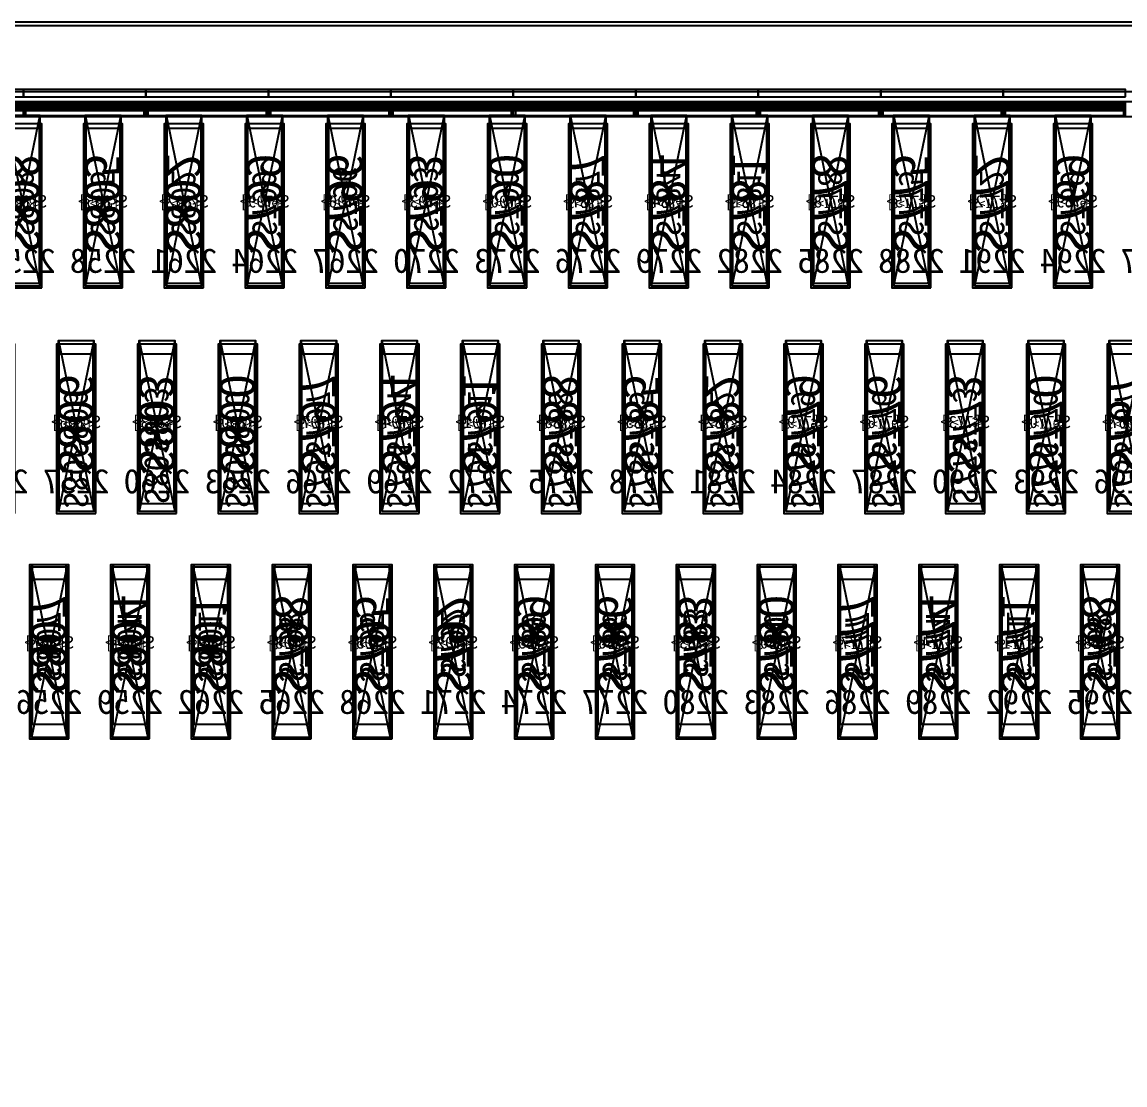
# Model space of a CAD drawing. Header units: millimetres. Extents: x 427 to 2444, y 137 to 817.
# Drawn here: x 1140.0963 to 1140.5465, y 301.2176 to 301.6514 of the extents above; entities that cross this region are included whole.
import ezdxf
from ezdxf.enums import TextEntityAlignment as Align

# ---------------------------------------------------------------- set-up
doc = ezdxf.new("R2010")
doc.units = ezdxf.units.MM
for name, color, linetype in [('L0', 211, 'Continuous'), ('L102', 91, 'Continuous'), ('L114', 213, 'Continuous'), ('L240', 60, 'Continuous'), ('L241', 200, 'Continuous'), ('L242', 51, 'Continuous'), ('L245', 53, 'Continuous'), ('L246', 93, 'Continuous'), ('L247', 13, 'Continuous'), ('L59', 140, 'Continuous'), ('L63', 4, 'Continuous'), ('L98', 150, 'Continuous')]:
    doc.layers.add(name, color=color, linetype=linetype)
doc.styles.add('txt', font='simhei.ttf')

# ---------------------------------------------------------------- blocks, each defined once
blk = doc.blocks.new('HX8394_F_PAD')
at = {"layer": 'L0'}
blk.add_lwpolyline([(-13.86, -0.4025), (-13.86, 0.4025), (13.86, 0.4025), (13.86, -0.4025), (-13.86, -0.4025)], close=True, dxfattribs=at)
at = {"layer": 'L241'}
blk.add_lwpolyline([(-13.9, -0.435), (-13.9, 0.435), (13.9, 0.435), (13.9, -0.435), (-13.9, -0.435)], close=True, dxfattribs=at)
at = {"layer": 'L242'}
for points in [[(-4.885, 0.3285), (-4.8865, 0.33), (-4.8865, 0.392), (-4.885, 0.3935), (-4.872, 0.3935), (-4.8705, 0.392), (-4.8705, 0.33), (-4.872, 0.3285), (-4.885, 0.3285)], [(-4.852, 0.3285), (-4.8535, 0.33), (-4.8535, 0.392), (-4.852, 0.3935), (-4.839, 0.3935), (-4.8375, 0.392), (-4.8375, 0.33), (-4.839, 0.3285), (-4.852, 0.3285)], [(-4.819, 0.3285), (-4.8205, 0.33), (-4.8205, 0.392), (-4.819, 0.3935), (-4.806, 0.3935), (-4.8045, 0.392), (-4.8045, 0.33), (-4.806, 0.3285), (-4.819, 0.3285)], [(-4.786, 0.3285), (-4.7875, 0.33), (-4.7875, 0.392), (-4.786, 0.3935), (-4.773, 0.3935), (-4.7715, 0.392), (-4.7715, 0.33), (-4.773, 0.3285), (-4.786, 0.3285)], [(-4.753, 0.3285), (-4.7545, 0.33), (-4.7545, 0.392), (-4.753, 0.3935), (-4.74, 0.3935), (-4.7385, 0.392), (-4.7385, 0.33), (-4.74, 0.3285), (-4.753, 0.3285)], [(-4.72, 0.3285), (-4.7215, 0.33), (-4.7215, 0.392), (-4.72, 0.3935), (-4.707, 0.3935), (-4.7055, 0.392), (-4.7055, 0.33), (-4.707, 0.3285), (-4.72, 0.3285)], [(-4.687, 0.3285), (-4.6885, 0.33), (-4.6885, 0.392), (-4.687, 0.3935), (-4.674, 0.3935), (-4.6725, 0.392), (-4.6725, 0.33), (-4.674, 0.3285), (-4.687, 0.3285)], [(-4.654, 0.3285), (-4.6555, 0.33), (-4.6555, 0.392), (-4.654, 0.3935), (-4.641, 0.3935), (-4.6395, 0.392), (-4.6395, 0.33), (-4.641, 0.3285), (-4.654, 0.3285)], [(-4.621, 0.3285), (-4.6225, 0.33), (-4.6225, 0.392), (-4.621, 0.3935), (-4.608, 0.3935), (-4.6065, 0.392), (-4.6065, 0.33), (-4.608, 0.3285), (-4.621, 0.3285)], [(-4.588, 0.3285), (-4.5895, 0.33), (-4.5895, 0.392), (-4.588, 0.3935), (-4.575, 0.3935), (-4.5735, 0.392), (-4.5735, 0.33), (-4.575, 0.3285), (-4.588, 0.3285)], [(-4.555, 0.3285), (-4.5565, 0.33), (-4.5565, 0.392), (-4.555, 0.3935), (-4.542, 0.3935), (-4.5405, 0.392), (-4.5405, 0.33), (-4.542, 0.3285), (-4.555, 0.3285)], [(-4.522, 0.3285), (-4.5235, 0.33), (-4.5235, 0.392), (-4.522, 0.3935), (-4.509, 0.3935), (-4.5075, 0.392), (-4.5075, 0.33), (-4.509, 0.3285), (-4.522, 0.3285)], [(-4.489, 0.3285), (-4.4905, 0.33), (-4.4905, 0.392), (-4.489, 0.3935), (-4.476, 0.3935), (-4.4745, 0.392), (-4.4745, 0.33), (-4.476, 0.3285), (-4.489, 0.3285)], [(-4.456, 0.3285), (-4.4575, 0.33), (-4.4575, 0.392), (-4.456, 0.3935), (-4.443, 0.3935), (-4.4415, 0.392), (-4.4415, 0.33), (-4.443, 0.3285), (-4.456, 0.3285)], [(-4.907, 0.2385), (-4.9085, 0.24), (-4.9085, 0.302), (-4.907, 0.3035), (-4.894, 0.3035), (-4.8925, 0.302), (-4.8925, 0.24), (-4.894, 0.2385), (-4.907, 0.2385)], [(-4.874, 0.2385), (-4.8755, 0.24), (-4.8755, 0.302), (-4.874, 0.3035), (-4.861, 0.3035), (-4.8595, 0.302), (-4.8595, 0.24), (-4.861, 0.2385), (-4.874, 0.2385)], [(-4.841, 0.2385), (-4.8425, 0.24), (-4.8425, 0.302), (-4.841, 0.3035), (-4.828, 0.3035), (-4.8265, 0.302), (-4.8265, 0.24), (-4.828, 0.2385), (-4.841, 0.2385)], [(-4.808, 0.2385), (-4.8095, 0.24), (-4.8095, 0.302), (-4.808, 0.3035), (-4.795, 0.3035), (-4.7935, 0.302), (-4.7935, 0.24), (-4.795, 0.2385), (-4.808, 0.2385)], [(-4.775, 0.2385), (-4.7765, 0.24), (-4.7765, 0.302), (-4.775, 0.3035), (-4.762, 0.3035), (-4.7605, 0.302), (-4.7605, 0.24), (-4.762, 0.2385), (-4.775, 0.2385)], [(-4.742, 0.2385), (-4.7435, 0.24), (-4.7435, 0.302), (-4.742, 0.3035), (-4.729, 0.3035), (-4.7275, 0.302), (-4.7275, 0.24), (-4.729, 0.2385), (-4.742, 0.2385)], [(-4.709, 0.2385), (-4.7105, 0.24), (-4.7105, 0.302), (-4.709, 0.3035), (-4.696, 0.3035), (-4.6945, 0.302), (-4.6945, 0.24), (-4.696, 0.2385), (-4.709, 0.2385)], [(-4.676, 0.2385), (-4.6775, 0.24), (-4.6775, 0.302), (-4.676, 0.3035), (-4.663, 0.3035), (-4.6615, 0.302), (-4.6615, 0.24), (-4.663, 0.2385), (-4.676, 0.2385)], [(-4.643, 0.2385), (-4.6445, 0.24), (-4.6445, 0.302), (-4.643, 0.3035), (-4.63, 0.3035), (-4.6285, 0.302), (-4.6285, 0.24), (-4.63, 0.2385), (-4.643, 0.2385)], [(-4.61, 0.2385), (-4.6115, 0.24), (-4.6115, 0.302), (-4.61, 0.3035), (-4.597, 0.3035), (-4.5955, 0.302), (-4.5955, 0.24), (-4.597, 0.2385), (-4.61, 0.2385)], [(-4.577, 0.2385), (-4.5785, 0.24), (-4.5785, 0.302), (-4.577, 0.3035), (-4.564, 0.3035), (-4.5625, 0.302), (-4.5625, 0.24), (-4.564, 0.2385), (-4.577, 0.2385)], [(-4.544, 0.2385), (-4.5455, 0.24), (-4.5455, 0.302), (-4.544, 0.3035), (-4.531, 0.3035), (-4.5295, 0.302), (-4.5295, 0.24), (-4.531, 0.2385), (-4.544, 0.2385)], [(-4.511, 0.2385), (-4.5125, 0.24), (-4.5125, 0.302), (-4.511, 0.3035), (-4.498, 0.3035), (-4.4965, 0.302), (-4.4965, 0.24), (-4.498, 0.2385), (-4.511, 0.2385)], [(-4.478, 0.2385), (-4.4795, 0.24), (-4.4795, 0.302), (-4.478, 0.3035), (-4.465, 0.3035), (-4.4635, 0.302), (-4.4635, 0.24), (-4.465, 0.2385), (-4.478, 0.2385)], [(-4.896, 0.1485), (-4.8975, 0.15), (-4.8975, 0.212), (-4.896, 0.2135), (-4.883, 0.2135), (-4.8815, 0.212), (-4.8815, 0.15), (-4.883, 0.1485), (-4.896, 0.1485)], [(-4.863, 0.1485), (-4.8645, 0.15), (-4.8645, 0.212), (-4.863, 0.2135), (-4.85, 0.2135), (-4.8485, 0.212), (-4.8485, 0.15), (-4.85, 0.1485), (-4.863, 0.1485)], [(-4.83, 0.1485), (-4.8315, 0.15), (-4.8315, 0.212), (-4.83, 0.2135), (-4.817, 0.2135), (-4.8155, 0.212), (-4.8155, 0.15), (-4.817, 0.1485), (-4.83, 0.1485)], [(-4.797, 0.1485), (-4.7985, 0.15), (-4.7985, 0.212), (-4.797, 0.2135), (-4.784, 0.2135), (-4.7825, 0.212), (-4.7825, 0.15), (-4.784, 0.1485), (-4.797, 0.1485)], [(-4.764, 0.1485), (-4.7655, 0.15), (-4.7655, 0.212), (-4.764, 0.2135), (-4.751, 0.2135), (-4.7495, 0.212), (-4.7495, 0.15), (-4.751, 0.1485), (-4.764, 0.1485)], [(-4.731, 0.1485), (-4.7325, 0.15), (-4.7325, 0.212), (-4.731, 0.2135), (-4.718, 0.2135), (-4.7165, 0.212), (-4.7165, 0.15), (-4.718, 0.1485), (-4.731, 0.1485)], [(-4.698, 0.1485), (-4.6995, 0.15), (-4.6995, 0.212), (-4.698, 0.2135), (-4.685, 0.2135), (-4.6835, 0.212), (-4.6835, 0.15), (-4.685, 0.1485), (-4.698, 0.1485)], [(-4.665, 0.1485), (-4.6665, 0.15), (-4.6665, 0.212), (-4.665, 0.2135), (-4.652, 0.2135), (-4.6505, 0.212), (-4.6505, 0.15), (-4.652, 0.1485), (-4.665, 0.1485)], [(-4.632, 0.1485), (-4.6335, 0.15), (-4.6335, 0.212), (-4.632, 0.2135), (-4.619, 0.2135), (-4.6175, 0.212), (-4.6175, 0.15), (-4.619, 0.1485), (-4.632, 0.1485)], [(-4.599, 0.1485), (-4.6005, 0.15), (-4.6005, 0.212), (-4.599, 0.2135), (-4.586, 0.2135), (-4.5845, 0.212), (-4.5845, 0.15), (-4.586, 0.1485), (-4.599, 0.1485)], [(-4.566, 0.1485), (-4.5675, 0.15), (-4.5675, 0.212), (-4.566, 0.2135), (-4.553, 0.2135), (-4.5515, 0.212), (-4.5515, 0.15), (-4.553, 0.1485), (-4.566, 0.1485)], [(-4.533, 0.1485), (-4.5345, 0.15), (-4.5345, 0.212), (-4.533, 0.2135), (-4.52, 0.2135), (-4.5185, 0.212), (-4.5185, 0.15), (-4.52, 0.1485), (-4.533, 0.1485)], [(-4.5, 0.1485), (-4.5015, 0.15), (-4.5015, 0.212), (-4.5, 0.2135), (-4.487, 0.2135), (-4.4855, 0.212), (-4.4855, 0.15), (-4.487, 0.1485), (-4.5, 0.1485)], [(-4.467, 0.1485), (-4.4685, 0.15), (-4.4685, 0.212), (-4.467, 0.2135), (-4.454, 0.2135), (-4.4525, 0.212), (-4.4525, 0.15), (-4.454, 0.1485), (-4.467, 0.1485)]]:
    blk.add_lwpolyline(points, close=True, dxfattribs=at)
at = {"layer": 'L247', "style": 'txt'}
for s, p in [('S769', (-4.8785, 0.361)), ('S772', (-4.8455, 0.361)), ('S775', (-4.8125, 0.361)), ('S778', (-4.7795, 0.361)), ('S781', (-4.7465, 0.361)), ('S784', (-4.7135, 0.361)), ('S787', (-4.6805, 0.361)), ('S790', (-4.6475, 0.361)), ('S793', (-4.6145, 0.362666)), ('S796', (-4.5815, 0.362666)), ('S799', (-4.5485, 0.361)), ('S802', (-4.5155, 0.361)), ('S805', (-4.4825, 0.361)), ('S808', (-4.4495, 0.361)), ('S767', (-4.9005, 0.271)), ('S770', (-4.8675, 0.271)), ('S773', (-4.8345, 0.272666)), ('S776', (-4.8015, 0.271)), ('S779', (-4.7685, 0.271)), ('S782', (-4.7355, 0.271)), ('S785', (-4.7025, 0.271)), ('S788', (-4.6695, 0.271)), ('S791', (-4.6365, 0.271)), ('S794', (-4.6035, 0.271)), ('S797', (-4.5705, 0.271)), ('S800', (-4.5375, 0.271)), ('S803', (-4.5045, 0.272666)), ('S806', (-4.4715, 0.271)), ('S768', (-4.8895, 0.181)), ('S771', (-4.8565, 0.181)), ('S774', (-4.8235, 0.181)), ('S777', (-4.7905, 0.181)), ('S780', (-4.7575, 0.181)), ('S783', (-4.7245, 0.182666)), ('S786', (-4.6915, 0.181)), ('S789', (-4.6585, 0.181)), ('S792', (-4.6255, 0.182666)), ('S795', (-4.5925, 0.181)), ('S798', (-4.5595, 0.181)), ('S801', (-4.5265, 0.181)), ('S804', (-4.4935, 0.181)), ('S807', (-4.4605, 0.181))]:
    blk.add_text(s, height=0.01, rotation=90, dxfattribs=at).set_placement(p, align=Align.MIDDLE_CENTER)
blk = doc.blocks.new('NTBUMP_65X16')
at = {"layer": 'L242'}
blk.add_lwpolyline([(-0.008, -0.0325), (-0.008, 0.0325), (0.008, 0.0325), (0.008, -0.0325), (-0.008, -0.0325)], close=True, dxfattribs=at)
blk = doc.blocks.new('ILI9881C_AA_NTBUMP_PM_875UM')
at = {"layer": 'L241'}
blk.add_lwpolyline([(-13.92, -0.4375), (-13.92, 0.4375), (13.92, 0.4375), (13.92, -0.4375), (-13.92, -0.4375)], close=True, dxfattribs=at)
at = {"rotation": 180}
for p in [(-4.8785, 0.365), (-4.8455, 0.365), (-4.8125, 0.365), (-4.7795, 0.365), (-4.7465, 0.365), (-4.7135, 0.365), (-4.6805, 0.365), (-4.6475, 0.365), (-4.6145, 0.365), (-4.5815, 0.365), (-4.5485, 0.365), (-4.5155, 0.365), (-4.4825, 0.365), (-4.4495, 0.365), (-4.9005, 0.275), (-4.8675, 0.275), (-4.8345, 0.275), (-4.8015, 0.275), (-4.7685, 0.275), (-4.7355, 0.275), (-4.7025, 0.275), (-4.6695, 0.275), (-4.6365, 0.275), (-4.6035, 0.275), (-4.5705, 0.275), (-4.5375, 0.275), (-4.5045, 0.275), (-4.4715, 0.275), (-4.8895, 0.185), (-4.8565, 0.185), (-4.8235, 0.185), (-4.7905, 0.185), (-4.7575, 0.185), (-4.7245, 0.185), (-4.6915, 0.185), (-4.6585, 0.185), (-4.6255, 0.185), (-4.5925, 0.185), (-4.5595, 0.185), (-4.5265, 0.185), (-4.4935, 0.185), (-4.4605, 0.185)]:
    blk.add_blockref('NTBUMP_65X16', p, dxfattribs=at)
at = {"layer": 'L246', "style": 'txt'}
for s, p in [('S769', (-4.8785, 0.365)), ('S772', (-4.8455, 0.365)), ('S775', (-4.8125, 0.365)), ('S778', (-4.7795, 0.365)), ('S781', (-4.7465, 0.365)), ('S784', (-4.7135, 0.365)), ('S787', (-4.6805, 0.365)), ('S790', (-4.6475, 0.365)), ('S793', (-4.6145, 0.365)), ('S796', (-4.5815, 0.365)), ('S799', (-4.5485, 0.365)), ('S802', (-4.5155, 0.365)), ('S805', (-4.4825, 0.365)), ('S808', (-4.4495, 0.365)), ('S767', (-4.9005, 0.275)), ('S770', (-4.8675, 0.275)), ('S773', (-4.8345, 0.275)), ('S776', (-4.8015, 0.275)), ('S779', (-4.7685, 0.275)), ('S782', (-4.7355, 0.275)), ('S785', (-4.7025, 0.275)), ('S788', (-4.6695, 0.275)), ('S791', (-4.6365, 0.275)), ('S794', (-4.6035, 0.275)), ('S797', (-4.5705, 0.275)), ('S800', (-4.5375, 0.275)), ('S803', (-4.5045, 0.275)), ('S806', (-4.4715, 0.275)), ('S768', (-4.8895, 0.185)), ('S771', (-4.8565, 0.185)), ('S774', (-4.8235, 0.185)), ('S777', (-4.7905, 0.185)), ('S780', (-4.7575, 0.185)), ('S783', (-4.7245, 0.185)), ('S786', (-4.6915, 0.185)), ('S789', (-4.6585, 0.185)), ('S792', (-4.6255, 0.185)), ('S795', (-4.5925, 0.185)), ('S798', (-4.5595, 0.185)), ('S801', (-4.5265, 0.185)), ('S804', (-4.4935, 0.185)), ('S807', (-4.4605, 0.185))]:
    blk.add_text(s, height=0.015, rotation=90, dxfattribs=at).set_placement(p, align=Align.MIDDLE_CENTER)
for s, p in [('2297', (-4.9115, 0.341666)), ('2294', (-4.8785, 0.341666)), ('2291', (-4.8455, 0.341666)), ('2288', (-4.8125, 0.341666)), ('2285', (-4.7795, 0.341666)), ('2282', (-4.7465, 0.341666)), ('2279', (-4.7135, 0.341666)), ('2276', (-4.6805, 0.341666)), ('2273', (-4.6475, 0.341666)), ('2270', (-4.6145, 0.341666)), ('2267', (-4.5815, 0.341666)), ('2264', (-4.5485, 0.341666)), ('2261', (-4.5155, 0.341666)), ('2258', (-4.4825, 0.341666)), ('2255', (-4.4495, 0.341666)), ('2296', (-4.9005, 0.251666)), ('2293', (-4.8675, 0.251666)), ('2290', (-4.8345, 0.251666)), ('2287', (-4.8015, 0.251666)), ('2284', (-4.7685, 0.251666)), ('2281', (-4.7355, 0.251666)), ('2278', (-4.7025, 0.251666)), ('2275', (-4.6695, 0.251666)), ('2272', (-4.6365, 0.251666)), ('2269', (-4.6035, 0.251666)), ('2266', (-4.5705, 0.251666)), ('2263', (-4.5375, 0.251666)), ('2260', (-4.5045, 0.251666)), ('2257', (-4.4715, 0.251666)), ('2254', (-4.4385, 0.251666)), ('2295', (-4.8895, 0.161666)), ('2292', (-4.8565, 0.161666)), ('2289', (-4.8235, 0.161666)), ('2286', (-4.7905, 0.161666)), ('2283', (-4.7575, 0.161666)), ('2280', (-4.7245, 0.161666)), ('2277', (-4.6915, 0.161666)), ('2274', (-4.6585, 0.161666)), ('2271', (-4.6255, 0.161666)), ('2268', (-4.5925, 0.161666)), ('2265', (-4.5595, 0.161666)), ('2262', (-4.5265, 0.161666)), ('2259', (-4.4935, 0.161666)), ('2256', (-4.4605, 0.161666))]:
    blk.add_text(s, height=0.01, dxfattribs=at).set_placement(p, align=Align.MIDDLE_CENTER)
blk = doc.blocks.new('OUT_3BUMP')
at = {"layer": 'L242'}
for points in [[(0, 0.206), (0, 0.271), (0.016, 0.271), (0.016, 0.206), (0, 0.206)], [(0.011, 0.116), (0.011, 0.181), (0.027, 0.181), (0.027, 0.116), (0.011, 0.116)], [(0.022, 0.026), (0.022, 0.091), (0.038, 0.091), (0.038, 0.026), (0.022, 0.026)]]:
    blk.add_lwpolyline(points, close=True, dxfattribs=at)
blk = doc.blocks.new('JD9365Z_PAD_20170829_Y880')
at = {"layer": 'L241'}
blk.add_lwpolyline([(-13.95, -0.41), (-13.95, 0.41), (13.95, 0.41), (13.95, -0.41), (-13.95, -0.41)], close=True, dxfattribs=at)
at = {"row_count": 1, "column_count": 372, "row_spacing": 0.245, "column_spacing": 0.033}
blk.add_blockref('OUT_3BUMP', (-13.6645, 0.13), dxfattribs=at)
at = {"layer": 'L240', "style": 'txt'}
for s, p in [('S[769]', (-4.8785, 0.369333)), ('S[772]', (-4.8455, 0.369333)), ('S[775]', (-4.8125, 0.369333)), ('S[778]', (-4.7795, 0.369333)), ('S[781]', (-4.7465, 0.369333)), ('S[784]', (-4.7135, 0.369333)), ('S[787]', (-4.6805, 0.369333)), ('S[790]', (-4.6475, 0.369333)), ('S[793]', (-4.6145, 0.369333)), ('S[796]', (-4.5815, 0.369333)), ('S[799]', (-4.5485, 0.369333)), ('S[802]', (-4.5155, 0.369333)), ('S[805]', (-4.4825, 0.369333)), ('S[808]', (-4.4495, 0.369333)), ('S[767]', (-4.9005, 0.279333)), ('S[770]', (-4.8675, 0.279333)), ('S[773]', (-4.8345, 0.279333)), ('S[776]', (-4.8015, 0.279333)), ('S[779]', (-4.7685, 0.279333)), ('S[782]', (-4.7355, 0.279333)), ('S[785]', (-4.7025, 0.279333)), ('S[788]', (-4.6695, 0.279333)), ('S[791]', (-4.6365, 0.279333)), ('S[794]', (-4.6035, 0.279333)), ('S[797]', (-4.5705, 0.279333)), ('S[800]', (-4.5375, 0.279333)), ('S[803]', (-4.5045, 0.279333)), ('S[806]', (-4.4715, 0.279333)), ('S[768]', (-4.8895, 0.189333)), ('S[771]', (-4.8565, 0.189333)), ('S[774]', (-4.8235, 0.189333)), ('S[777]', (-4.7905, 0.189333)), ('S[780]', (-4.7575, 0.189333)), ('S[783]', (-4.7245, 0.189333)), ('S[786]', (-4.6915, 0.189333)), ('S[789]', (-4.6585, 0.189333)), ('S[792]', (-4.6255, 0.189333)), ('S[795]', (-4.5925, 0.189333)), ('S[798]', (-4.5595, 0.189333)), ('S[801]', (-4.5265, 0.189333)), ('S[804]', (-4.4935, 0.189333)), ('S[807]', (-4.4605, 0.189333))]:
    blk.add_text(s, height=0.005, dxfattribs=at).set_placement(p, align=Align.MIDDLE_CENTER)
blk = doc.blocks.new('NV3052C3P_BUMP_ORI_20190911')
at = {"layer": 'L241'}
blk.add_lwpolyline([(-13.8, -0.398), (-13.8, 0.398), (13.8, 0.398), (13.8, -0.398), (-13.8, -0.398)], close=True, dxfattribs=at)
at = {"layer": 'L242'}
for points in [[(-4.8865, 0.32), (-4.8865, 0.385), (-4.8705, 0.385), (-4.8705, 0.32), (-4.8865, 0.32)], [(-4.8535, 0.32), (-4.8535, 0.385), (-4.8375, 0.385), (-4.8375, 0.32), (-4.8535, 0.32)], [(-4.8205, 0.32), (-4.8205, 0.385), (-4.8045, 0.385), (-4.8045, 0.32), (-4.8205, 0.32)], [(-4.7875, 0.32), (-4.7875, 0.385), (-4.7715, 0.385), (-4.7715, 0.32), (-4.7875, 0.32)], [(-4.7545, 0.32), (-4.7545, 0.385), (-4.7385, 0.385), (-4.7385, 0.32), (-4.7545, 0.32)], [(-4.7215, 0.32), (-4.7215, 0.385), (-4.7055, 0.385), (-4.7055, 0.32), (-4.7215, 0.32)], [(-4.6885, 0.32), (-4.6885, 0.385), (-4.6725, 0.385), (-4.6725, 0.32), (-4.6885, 0.32)], [(-4.6555, 0.32), (-4.6555, 0.385), (-4.6395, 0.385), (-4.6395, 0.32), (-4.6555, 0.32)], [(-4.6225, 0.32), (-4.6225, 0.385), (-4.6065, 0.385), (-4.6065, 0.32), (-4.6225, 0.32)], [(-4.5895, 0.32), (-4.5895, 0.385), (-4.5735, 0.385), (-4.5735, 0.32), (-4.5895, 0.32)], [(-4.5565, 0.32), (-4.5565, 0.385), (-4.5405, 0.385), (-4.5405, 0.32), (-4.5565, 0.32)], [(-4.5235, 0.32), (-4.5235, 0.385), (-4.5075, 0.385), (-4.5075, 0.32), (-4.5235, 0.32)], [(-4.4905, 0.32), (-4.4905, 0.385), (-4.4745, 0.385), (-4.4745, 0.32), (-4.4905, 0.32)], [(-4.4575, 0.32), (-4.4575, 0.385), (-4.4415, 0.385), (-4.4415, 0.32), (-4.4575, 0.32)], [(-4.9085, 0.23), (-4.9085, 0.295), (-4.8925, 0.295), (-4.8925, 0.23), (-4.9085, 0.23)], [(-4.8755, 0.23), (-4.8755, 0.295), (-4.8595, 0.295), (-4.8595, 0.23), (-4.8755, 0.23)], [(-4.8425, 0.23), (-4.8425, 0.295), (-4.8265, 0.295), (-4.8265, 0.23), (-4.8425, 0.23)], [(-4.8095, 0.23), (-4.8095, 0.295), (-4.7935, 0.295), (-4.7935, 0.23), (-4.8095, 0.23)], [(-4.7765, 0.23), (-4.7765, 0.295), (-4.7605, 0.295), (-4.7605, 0.23), (-4.7765, 0.23)], [(-4.7435, 0.23), (-4.7435, 0.295), (-4.7275, 0.295), (-4.7275, 0.23), (-4.7435, 0.23)], [(-4.7105, 0.23), (-4.7105, 0.295), (-4.6945, 0.295), (-4.6945, 0.23), (-4.7105, 0.23)], [(-4.6775, 0.23), (-4.6775, 0.295), (-4.6615, 0.295), (-4.6615, 0.23), (-4.6775, 0.23)], [(-4.6445, 0.23), (-4.6445, 0.295), (-4.6285, 0.295), (-4.6285, 0.23), (-4.6445, 0.23)], [(-4.6115, 0.23), (-4.6115, 0.295), (-4.5955, 0.295), (-4.5955, 0.23), (-4.6115, 0.23)], [(-4.5785, 0.23), (-4.5785, 0.295), (-4.5625, 0.295), (-4.5625, 0.23), (-4.5785, 0.23)], [(-4.5455, 0.23), (-4.5455, 0.295), (-4.5295, 0.295), (-4.5295, 0.23), (-4.5455, 0.23)], [(-4.5125, 0.23), (-4.5125, 0.295), (-4.4965, 0.295), (-4.4965, 0.23), (-4.5125, 0.23)], [(-4.4795, 0.23), (-4.4795, 0.295), (-4.4635, 0.295), (-4.4635, 0.23), (-4.4795, 0.23)], [(-4.8975, 0.14), (-4.8975, 0.205), (-4.8815, 0.205), (-4.8815, 0.14), (-4.8975, 0.14)], [(-4.8645, 0.14), (-4.8645, 0.205), (-4.8485, 0.205), (-4.8485, 0.14), (-4.8645, 0.14)], [(-4.8315, 0.14), (-4.8315, 0.205), (-4.8155, 0.205), (-4.8155, 0.14), (-4.8315, 0.14)], [(-4.7985, 0.14), (-4.7985, 0.205), (-4.7825, 0.205), (-4.7825, 0.14), (-4.7985, 0.14)], [(-4.7655, 0.14), (-4.7655, 0.205), (-4.7495, 0.205), (-4.7495, 0.14), (-4.7655, 0.14)], [(-4.7325, 0.14), (-4.7325, 0.205), (-4.7165, 0.205), (-4.7165, 0.14), (-4.7325, 0.14)], [(-4.6995, 0.14), (-4.6995, 0.205), (-4.6835, 0.205), (-4.6835, 0.14), (-4.6995, 0.14)], [(-4.6665, 0.14), (-4.6665, 0.205), (-4.6505, 0.205), (-4.6505, 0.14), (-4.6665, 0.14)], [(-4.6335, 0.14), (-4.6335, 0.205), (-4.6175, 0.205), (-4.6175, 0.14), (-4.6335, 0.14)], [(-4.6005, 0.14), (-4.6005, 0.205), (-4.5845, 0.205), (-4.5845, 0.14), (-4.6005, 0.14)], [(-4.5675, 0.14), (-4.5675, 0.205), (-4.5515, 0.205), (-4.5515, 0.14), (-4.5675, 0.14)], [(-4.5345, 0.14), (-4.5345, 0.205), (-4.5185, 0.205), (-4.5185, 0.14), (-4.5345, 0.14)], [(-4.5015, 0.14), (-4.5015, 0.205), (-4.4855, 0.205), (-4.4855, 0.14), (-4.5015, 0.14)], [(-4.4685, 0.14), (-4.4685, 0.205), (-4.4525, 0.205), (-4.4525, 0.14), (-4.4685, 0.14)]]:
    blk.add_lwpolyline(points, close=True, dxfattribs=at)
at = {"layer": 'L245', "style": 'txt'}
for s, p in [('S<769>', (-4.878527, 0.353333)), ('S<772>', (-4.845527, 0.353333)), ('S<775>', (-4.812527, 0.353333)), ('S<778>', (-4.779527, 0.353333)), ('S<781>', (-4.746527, 0.353333)), ('S<784>', (-4.713527, 0.353333)), ('S<787>', (-4.680527, 0.353333)), ('S<790>', (-4.647527, 0.353333)), ('S<793>', (-4.614527, 0.353333)), ('S<796>', (-4.581527, 0.353333)), ('S<799>', (-4.548527, 0.353333)), ('S<802>', (-4.515527, 0.353333)), ('S<805>', (-4.482527, 0.353333)), ('S<808>', (-4.449527, 0.353333)), ('S<767>', (-4.900527, 0.263333)), ('S<770>', (-4.867527, 0.263333)), ('S<773>', (-4.834527, 0.263333)), ('S<776>', (-4.801527, 0.263333)), ('S<779>', (-4.768527, 0.263333)), ('S<782>', (-4.735527, 0.263333)), ('S<785>', (-4.702527, 0.263333)), ('S<788>', (-4.669527, 0.263333)), ('S<791>', (-4.636527, 0.263333)), ('S<794>', (-4.603527, 0.263333)), ('S<797>', (-4.570527, 0.263333)), ('S<800>', (-4.537527, 0.263333)), ('S<803>', (-4.504527, 0.263333)), ('S<806>', (-4.471527, 0.263333)), ('S<768>', (-4.889527, 0.173333)), ('S<771>', (-4.856527, 0.173333)), ('S<774>', (-4.823527, 0.173333)), ('S<777>', (-4.790527, 0.173333)), ('S<780>', (-4.757527, 0.173333)), ('S<783>', (-4.724527, 0.173333)), ('S<786>', (-4.691527, 0.173333)), ('S<789>', (-4.658527, 0.173333)), ('S<792>', (-4.625527, 0.173333)), ('S<795>', (-4.592527, 0.173333)), ('S<798>', (-4.559527, 0.173333)), ('S<801>', (-4.526527, 0.173333)), ('S<804>', (-4.493527, 0.173333)), ('S<807>', (-4.460527, 0.173333))]:
    blk.add_text(s, height=0.005, dxfattribs=at).set_placement(p, align=Align.MIDDLE_CENTER)
blk = doc.blocks.new('BUMP_14_65')
at = {"layer": 'L242'}
blk.add_lwpolyline([(-0.007, -0.022), (-0.007, 0.043), (0.007, 0.043), (0.007, -0.022), (-0.007, -0.022)], close=True, dxfattribs=at)
blk = doc.blocks.new('FL11283_A_OTHER')
at = {"layer": 'L102'}
blk.add_lwpolyline([(-13.86, 0), (-13.86, 0.41), (0, 0.41), (0, 0), (-13.86, 0)], close=True, dxfattribs=at)
at = {"layer": 'L241'}
blk.add_lwpolyline([(-13.86, -0.41), (-13.86, 0.41), (13.86, 0.41), (13.86, 0.404), (-13.854, 0.404), (-13.854, -0.404), (13.854, -0.404), (13.854, 0.404), (13.86, 0.404), (13.86, -0.41), (-13.86, -0.41)], close=True, dxfattribs=at)
at = {"layer": 'L59'}
blk.add_lwpolyline([(-13.86, -0.41), (-13.86, 0.41), (13.86, 0.41), (13.86, -0.41), (-13.86, -0.41)], close=True, dxfattribs=at)
for p in [(-4.8785, 0.358), (-4.8455, 0.358), (-4.8125, 0.358), (-4.7795, 0.358), (-4.7465, 0.358), (-4.7135, 0.358), (-4.6805, 0.358), (-4.6475, 0.358), (-4.6145, 0.358), (-4.5815, 0.358), (-4.5485, 0.358), (-4.5155, 0.358), (-4.4825, 0.358), (-4.4495, 0.358), (-4.9005, 0.268), (-4.8675, 0.268), (-4.8345, 0.268), (-4.8015, 0.268), (-4.7685, 0.268), (-4.7355, 0.268), (-4.7025, 0.268), (-4.6695, 0.268), (-4.6365, 0.268), (-4.6035, 0.268), (-4.5705, 0.268), (-4.5375, 0.268), (-4.5045, 0.268), (-4.4715, 0.268), (-4.8895, 0.178), (-4.8565, 0.178), (-4.8235, 0.178), (-4.7905, 0.178), (-4.7575, 0.178), (-4.7245, 0.178), (-4.6915, 0.178), (-4.6585, 0.178), (-4.6255, 0.178), (-4.5925, 0.178), (-4.5595, 0.178), (-4.5265, 0.178), (-4.4935, 0.178), (-4.4605, 0.178)]:
    blk.add_blockref('BUMP_14_65', p)
at = {"layer": 'L102', "style": 'txt'}
for s, p in [('S793', (-4.6145, 0.370166)), ('S796', (-4.5815, 0.370166)), ('S769', (-4.8785, 0.3685)), ('S772', (-4.8455, 0.3685)), ('S775', (-4.8125, 0.3685)), ('S778', (-4.7795, 0.3685)), ('S781', (-4.7465, 0.3685)), ('S784', (-4.7135, 0.3685)), ('S787', (-4.6805, 0.3685)), ('S790', (-4.6475, 0.3685)), ('S799', (-4.5485, 0.3685)), ('S802', (-4.5155, 0.3685)), ('S805', (-4.4825, 0.3685)), ('S808', (-4.4495, 0.3685)), ('S767', (-4.9005, 0.2575)), ('S770', (-4.8675, 0.2575)), ('S773', (-4.8345, 0.259166)), ('S776', (-4.8015, 0.2575)), ('S779', (-4.7685, 0.2575)), ('S782', (-4.7355, 0.2575)), ('S785', (-4.7025, 0.2575)), ('S788', (-4.6695, 0.2575)), ('S791', (-4.6365, 0.2575)), ('S794', (-4.6035, 0.2575)), ('S797', (-4.5705, 0.2575)), ('S800', (-4.5375, 0.2575)), ('S803', (-4.5045, 0.259166)), ('S806', (-4.4715, 0.2575)), ('S768', (-4.8895, 0.1865)), ('S771', (-4.8565, 0.1865)), ('S774', (-4.8235, 0.1865)), ('S777', (-4.7905, 0.1865)), ('S780', (-4.7575, 0.1865)), ('S783', (-4.7245, 0.188166)), ('S786', (-4.6915, 0.1865)), ('S789', (-4.6585, 0.1865)), ('S792', (-4.6255, 0.188166)), ('S795', (-4.5925, 0.1865)), ('S798', (-4.5595, 0.1865)), ('S801', (-4.5265, 0.1865)), ('S804', (-4.4935, 0.1865)), ('S807', (-4.4605, 0.1865))]:
    blk.add_text(s, height=0.01, rotation=90, dxfattribs=at).set_placement(p, align=Align.MIDDLE_CENTER)
blk = doc.blocks.new('GC9702_LCDPAD_BUMP')
at = {"layer": 'L242'}
blk.add_lwpolyline([(-0.008, -0.0325), (-0.008, 0.0325), (0.008, 0.0325), (0.008, -0.0325), (-0.008, -0.0325)], close=True, dxfattribs=at)
blk = doc.blocks.new('GC9702_BUMP_NOCOMPENSATION')
at = {"layer": 'L114', "const_width": 0.004}
for points in [[(-4.9, 0.378), (-4.85, 0.378)], [(-4.9, 0.378), (-4.85, 0.378)], [(-4.9, 0.378), (-4.85, 0.378)], [(-4.9, 0.378), (-4.85, 0.378)], [(-4.85, 0.378), (-4.8, 0.378)], [(-4.85, 0.378), (-4.8, 0.378)], [(-4.85, 0.378), (-4.8, 0.378)], [(-4.85, 0.378), (-4.8, 0.378)], [(-4.8, 0.378), (-4.75, 0.378)], [(-4.8, 0.378), (-4.75, 0.378)], [(-4.8, 0.378), (-4.75, 0.378)], [(-4.8, 0.378), (-4.75, 0.378)], [(-4.75, 0.378), (-4.7, 0.378)], [(-4.75, 0.378), (-4.7, 0.378)], [(-4.75, 0.378), (-4.7, 0.378)], [(-4.75, 0.378), (-4.7, 0.378)], [(-4.7, 0.378), (-4.65, 0.378)], [(-4.7, 0.378), (-4.65, 0.378)], [(-4.7, 0.378), (-4.65, 0.378)], [(-4.7, 0.378), (-4.65, 0.378)], [(-4.65, 0.378), (-4.6, 0.378)], [(-4.65, 0.378), (-4.6, 0.378)], [(-4.65, 0.378), (-4.6, 0.378)], [(-4.65, 0.378), (-4.6, 0.378)], [(-4.6, 0.378), (-4.55, 0.378)], [(-4.6, 0.378), (-4.55, 0.378)], [(-4.6, 0.378), (-4.55, 0.378)], [(-4.6, 0.378), (-4.55, 0.378)], [(-4.55, 0.378), (-4.5, 0.378)], [(-4.55, 0.378), (-4.5, 0.378)], [(-4.55, 0.378), (-4.5, 0.378)], [(-4.55, 0.378), (-4.5, 0.378)], [(-4.5, 0.378), (-4.45, 0.378)], [(-4.5, 0.378), (-4.45, 0.378)], [(-4.5, 0.378), (-4.45, 0.378)], [(-4.5, 0.378), (-4.45, 0.378)], [(-4.45, 0.378), (-4.4, 0.378)], [(-4.45, 0.378), (-4.4, 0.378)], [(-4.45, 0.378), (-4.4, 0.378)], [(-4.45, 0.378), (-4.4, 0.378)]]:
    blk.add_lwpolyline(points, dxfattribs=at)
at = {"layer": 'L114'}
for points in [[(-4.9, 0.374), (-4.9, 0.38), (-4.85, 0.38), (-4.85, 0.374), (-4.9, 0.374)], [(-4.9, 0.374), (-4.9, 0.38), (-4.85, 0.38), (-4.85, 0.374), (-4.9, 0.374)], [(-4.89926, 0.37443), (-4.89926, 0.379), (-4.85082, 0.379), (-4.85082, 0.37443), (-4.89926, 0.37443)], [(-4.89926, 0.37443), (-4.89926, 0.379), (-4.85082, 0.379), (-4.85082, 0.37443), (-4.89926, 0.37443)], [(-4.85, 0.374), (-4.85, 0.38), (-4.8, 0.38), (-4.8, 0.374), (-4.85, 0.374)], [(-4.85, 0.374), (-4.85, 0.38), (-4.8, 0.38), (-4.8, 0.374), (-4.85, 0.374)], [(-4.84926, 0.37443), (-4.84926, 0.379), (-4.80082, 0.379), (-4.80082, 0.37443), (-4.84926, 0.37443)], [(-4.84926, 0.37443), (-4.84926, 0.379), (-4.80082, 0.379), (-4.80082, 0.37443), (-4.84926, 0.37443)], [(-4.8, 0.374), (-4.8, 0.38), (-4.75, 0.38), (-4.75, 0.374), (-4.8, 0.374)], [(-4.8, 0.374), (-4.8, 0.38), (-4.75, 0.38), (-4.75, 0.374), (-4.8, 0.374)], [(-4.79926, 0.37443), (-4.79926, 0.379), (-4.75082, 0.379), (-4.75082, 0.37443), (-4.79926, 0.37443)], [(-4.79926, 0.37443), (-4.79926, 0.379), (-4.75082, 0.379), (-4.75082, 0.37443), (-4.79926, 0.37443)], [(-4.75, 0.374), (-4.75, 0.38), (-4.7, 0.38), (-4.7, 0.374), (-4.75, 0.374)], [(-4.75, 0.374), (-4.75, 0.38), (-4.7, 0.38), (-4.7, 0.374), (-4.75, 0.374)], [(-4.74926, 0.37443), (-4.74926, 0.379), (-4.70082, 0.379), (-4.70082, 0.37443), (-4.74926, 0.37443)], [(-4.74926, 0.37443), (-4.74926, 0.379), (-4.70082, 0.379), (-4.70082, 0.37443), (-4.74926, 0.37443)], [(-4.7, 0.374), (-4.7, 0.38), (-4.65, 0.38), (-4.65, 0.374), (-4.7, 0.374)], [(-4.7, 0.374), (-4.7, 0.38), (-4.65, 0.38), (-4.65, 0.374), (-4.7, 0.374)], [(-4.69926, 0.37443), (-4.69926, 0.379), (-4.65082, 0.379), (-4.65082, 0.37443), (-4.69926, 0.37443)], [(-4.69926, 0.37443), (-4.69926, 0.379), (-4.65082, 0.379), (-4.65082, 0.37443), (-4.69926, 0.37443)], [(-4.65, 0.374), (-4.65, 0.38), (-4.6, 0.38), (-4.6, 0.374), (-4.65, 0.374)], [(-4.65, 0.374), (-4.65, 0.38), (-4.6, 0.38), (-4.6, 0.374), (-4.65, 0.374)], [(-4.64926, 0.37443), (-4.64926, 0.379), (-4.60082, 0.379), (-4.60082, 0.37443), (-4.64926, 0.37443)], [(-4.64926, 0.37443), (-4.64926, 0.379), (-4.60082, 0.379), (-4.60082, 0.37443), (-4.64926, 0.37443)], [(-4.6, 0.374), (-4.6, 0.38), (-4.55, 0.38), (-4.55, 0.374), (-4.6, 0.374)], [(-4.6, 0.374), (-4.6, 0.38), (-4.55, 0.38), (-4.55, 0.374), (-4.6, 0.374)], [(-4.59926, 0.37443), (-4.59926, 0.379), (-4.55082, 0.379), (-4.55082, 0.37443), (-4.59926, 0.37443)], [(-4.59926, 0.37443), (-4.59926, 0.379), (-4.55082, 0.379), (-4.55082, 0.37443), (-4.59926, 0.37443)], [(-4.55, 0.374), (-4.55, 0.38), (-4.5, 0.38), (-4.5, 0.374), (-4.55, 0.374)], [(-4.55, 0.374), (-4.55, 0.38), (-4.5, 0.38), (-4.5, 0.374), (-4.55, 0.374)], [(-4.54926, 0.37443), (-4.54926, 0.379), (-4.50082, 0.379), (-4.50082, 0.37443), (-4.54926, 0.37443)], [(-4.54926, 0.37443), (-4.54926, 0.379), (-4.50082, 0.379), (-4.50082, 0.37443), (-4.54926, 0.37443)], [(-4.5, 0.374), (-4.5, 0.38), (-4.45, 0.38), (-4.45, 0.374), (-4.5, 0.374)], [(-4.5, 0.374), (-4.5, 0.38), (-4.45, 0.38), (-4.45, 0.374), (-4.5, 0.374)], [(-4.49926, 0.37443), (-4.49926, 0.379), (-4.45082, 0.379), (-4.45082, 0.37443), (-4.49926, 0.37443)], [(-4.49926, 0.37443), (-4.49926, 0.379), (-4.45082, 0.379), (-4.45082, 0.37443), (-4.49926, 0.37443)], [(-4.45, 0.374), (-4.45, 0.38), (-4.4, 0.38), (-4.4, 0.374), (-4.45, 0.374)], [(-4.45, 0.374), (-4.45, 0.38), (-4.4, 0.38), (-4.4, 0.374), (-4.45, 0.374)]]:
    blk.add_lwpolyline(points, close=True, dxfattribs=at)
at = {"layer": 'L241'}
for points in [[(-4.9, 0.382), (-4.9, 0.385), (-4.85, 0.385), (-4.85, 0.382), (-4.9, 0.382)], [(-4.9, 0.382), (-4.9, 0.385), (-4.85, 0.385), (-4.85, 0.382), (-4.9, 0.382)], [(-4.85, 0.382), (-4.85, 0.385), (-4.8, 0.385), (-4.8, 0.382), (-4.85, 0.382)], [(-4.85, 0.382), (-4.85, 0.385), (-4.8, 0.385), (-4.8, 0.382), (-4.85, 0.382)], [(-4.8, 0.382), (-4.8, 0.385), (-4.75, 0.385), (-4.75, 0.382), (-4.8, 0.382)], [(-4.8, 0.382), (-4.8, 0.385), (-4.75, 0.385), (-4.75, 0.382), (-4.8, 0.382)], [(-4.75, 0.382), (-4.75, 0.385), (-4.7, 0.385), (-4.7, 0.382), (-4.75, 0.382)], [(-4.75, 0.382), (-4.75, 0.385), (-4.7, 0.385), (-4.7, 0.382), (-4.75, 0.382)], [(-4.7, 0.382), (-4.7, 0.385), (-4.65, 0.385), (-4.65, 0.382), (-4.7, 0.382)], [(-4.7, 0.382), (-4.7, 0.385), (-4.65, 0.385), (-4.65, 0.382), (-4.7, 0.382)], [(-4.65, 0.382), (-4.65, 0.385), (-4.6, 0.385), (-4.6, 0.382), (-4.65, 0.382)], [(-4.65, 0.382), (-4.65, 0.385), (-4.6, 0.385), (-4.6, 0.382), (-4.65, 0.382)], [(-4.6, 0.382), (-4.6, 0.385), (-4.55, 0.385), (-4.55, 0.382), (-4.6, 0.382)], [(-4.6, 0.382), (-4.6, 0.385), (-4.55, 0.385), (-4.55, 0.382), (-4.6, 0.382)], [(-4.55, 0.382), (-4.55, 0.385), (-4.5, 0.385), (-4.5, 0.382), (-4.55, 0.382)], [(-4.55, 0.382), (-4.55, 0.385), (-4.5, 0.385), (-4.5, 0.382), (-4.55, 0.382)], [(-4.5, 0.382), (-4.5, 0.385), (-4.45, 0.385), (-4.45, 0.382), (-4.5, 0.382)], [(-4.5, 0.382), (-4.5, 0.385), (-4.45, 0.385), (-4.45, 0.382), (-4.5, 0.382)], [(-4.45, 0.382), (-4.45, 0.385), (-4.4, 0.385), (-4.4, 0.382), (-4.45, 0.382)], [(-4.45, 0.382), (-4.45, 0.385), (-4.4, 0.385), (-4.4, 0.382), (-4.45, 0.382)]]:
    blk.add_lwpolyline(points, close=True, dxfattribs=at)
at = {"row_count": 1, "column_count": 413, "row_spacing": 0.065, "column_spacing": 0.033}
for p in [(-13.6235, 0.3365), (-13.6125, 0.2445), (-13.6015, 0.1525)]:
    blk.add_blockref('GC9702_LCDPAD_BUMP', p, dxfattribs=at)
at = {"layer": 'L98', "style": 'txt'}
for s, p in [('S<769>', (-4.8785, 0.33917)), ('S<772>', (-4.8455, 0.3385)), ('S<775>', (-4.8125, 0.3385)), ('S<778>', (-4.7795, 0.3385)), ('S<781>', (-4.7465, 0.3385)), ('S<784>', (-4.7135, 0.3385)), ('S<787>', (-4.6805, 0.3385)), ('S<790>', (-4.6475, 0.3385)), ('S<793>', (-4.6145, 0.33917)), ('S<796>', (-4.5815, 0.33917)), ('S<799>', (-4.5485, 0.33917)), ('S<802>', (-4.5155, 0.3385)), ('S<805>', (-4.4825, 0.3385)), ('S<808>', (-4.4495, 0.3385)), ('S<767>', (-4.9005, 0.2485)), ('S<770>', (-4.8675, 0.2485)), ('S<773>', (-4.8345, 0.24917)), ('S<776>', (-4.8015, 0.2485)), ('S<779>', (-4.7685, 0.2485)), ('S<782>', (-4.7355, 0.2485)), ('S<785>', (-4.7025, 0.2485)), ('S<788>', (-4.6695, 0.2485)), ('S<791>', (-4.6365, 0.2485)), ('S<794>', (-4.6035, 0.2485)), ('S<797>', (-4.5705, 0.2485)), ('S<800>', (-4.5375, 0.2485)), ('S<803>', (-4.5045, 0.24917)), ('S<806>', (-4.4715, 0.2485)), ('S<768>', (-4.8895, 0.1585)), ('S<771>', (-4.8565, 0.1585)), ('S<774>', (-4.8235, 0.1585)), ('S<777>', (-4.7905, 0.1585)), ('S<780>', (-4.7575, 0.1585)), ('S<783>', (-4.7245, 0.15917)), ('S<786>', (-4.6915, 0.1585)), ('S<789>', (-4.6585, 0.1585)), ('S<792>', (-4.6255, 0.15917)), ('S<795>', (-4.5925, 0.1585)), ('S<798>', (-4.5595, 0.1585)), ('S<801>', (-4.5265, 0.1585)), ('S<804>', (-4.4935, 0.1585)), ('S<807>', (-4.4605, 0.1585))]:
    blk.add_text(s, height=0.004, rotation=180, dxfattribs=at).set_placement(p, align=Align.MIDDLE_CENTER)
blk = doc.blocks.new('IC_GDS_ALL')
for name, p in [('ILI9881C_AA_NTBUMP_PM_875UM', (0, 0)), ('HX8394_F_PAD', (0, 0.004)), ('GC9702_BUMP_NOCOMPENSATION', (0, 0.0265)), ('NV3052C3P_BUMP_ORI_20190911', (0, 0.0125)), ('JD9365Z_PAD_20170829_Y880', (0, -0.0035)), ('FL11283_A_OTHER', (0, -0.0035))]:
    blk.add_blockref(name, p)
blk = doc.blocks.new('OUTPUT_PAD_SD')
at = {"color": 5, "linetype": 'Continuous'}
blk.add_lwpolyline([(0.00225, 0.078), (0.01675, 0.00825), (0.01675, 0.078), (0.00225, 0.00825)], dxfattribs=at)
at = {"layer": 'L63', "color": 5}
blk.add_lwpolyline([(0.00225, 0.00825), (0.00225, 0.078), (0.01675, 0.078), (0.01675, 0.00825), (0.00225, 0.00825)], close=True, dxfattribs=at)
blk = doc.blocks.new('OUTPUT_PAD_GATE')
at = {"color": 5, "linetype": 'Continuous'}
blk.add_lwpolyline([(0.00175, 0.07125), (0.01625, 0.0015), (0.01625, 0.07125), (0.00175, 0.0015)], dxfattribs=at)
at = {"layer": 'L63', "color": 5}
blk.add_lwpolyline([(0.00175, 0.0015), (0.00175, 0.07125), (0.01625, 0.07125), (0.01625, 0.0015), (0.00175, 0.0015)], close=True, dxfattribs=at)
blk = doc.blocks.new('IC_PAD_ALL')
at = {"row_count": 1, "row_spacing": 0.0685, "column_spacing": 0.066}
for name, p, column_count in [('OUTPUT_PAD_GATE', (0.004, 0.68425), 414), ('OUTPUT_PAD_SD', (0.0365, 0.6775), 414), ('OUTPUT_PAD_GATE', (0.026, 0.59225), 414), ('OUTPUT_PAD_SD', (0.0585, 0.5855), 413), ('OUTPUT_PAD_GATE', (-0.018, 0.5), 414), ('OUTPUT_PAD_SD', (0.0145, 0.49325), 414)]:
    blk.add_blockref(name, p, dxfattribs=dict(at, column_count=column_count))
blk = doc.blocks.new('IC_ALL')
at = {"yscale": -1, "rotation": 180}
blk.add_blockref('IC_GDS_ALL', (14, 0.4375), dxfattribs=at)
blk.add_blockref('IC_PAD_ALL', (0.3525, 0.083))
blk = doc.blocks.new('IC_FPC_OLB_ALL')
blk.add_blockref('IC_ALL', (1.188, 1.0245))

msp = doc.modelspace()

# ---------------------------------------------------------------- block references
msp.add_blockref('IC_FPC_OLB_ALL', (1120.45883, 299.75037))

doc.saveas('drawing.dxf')
